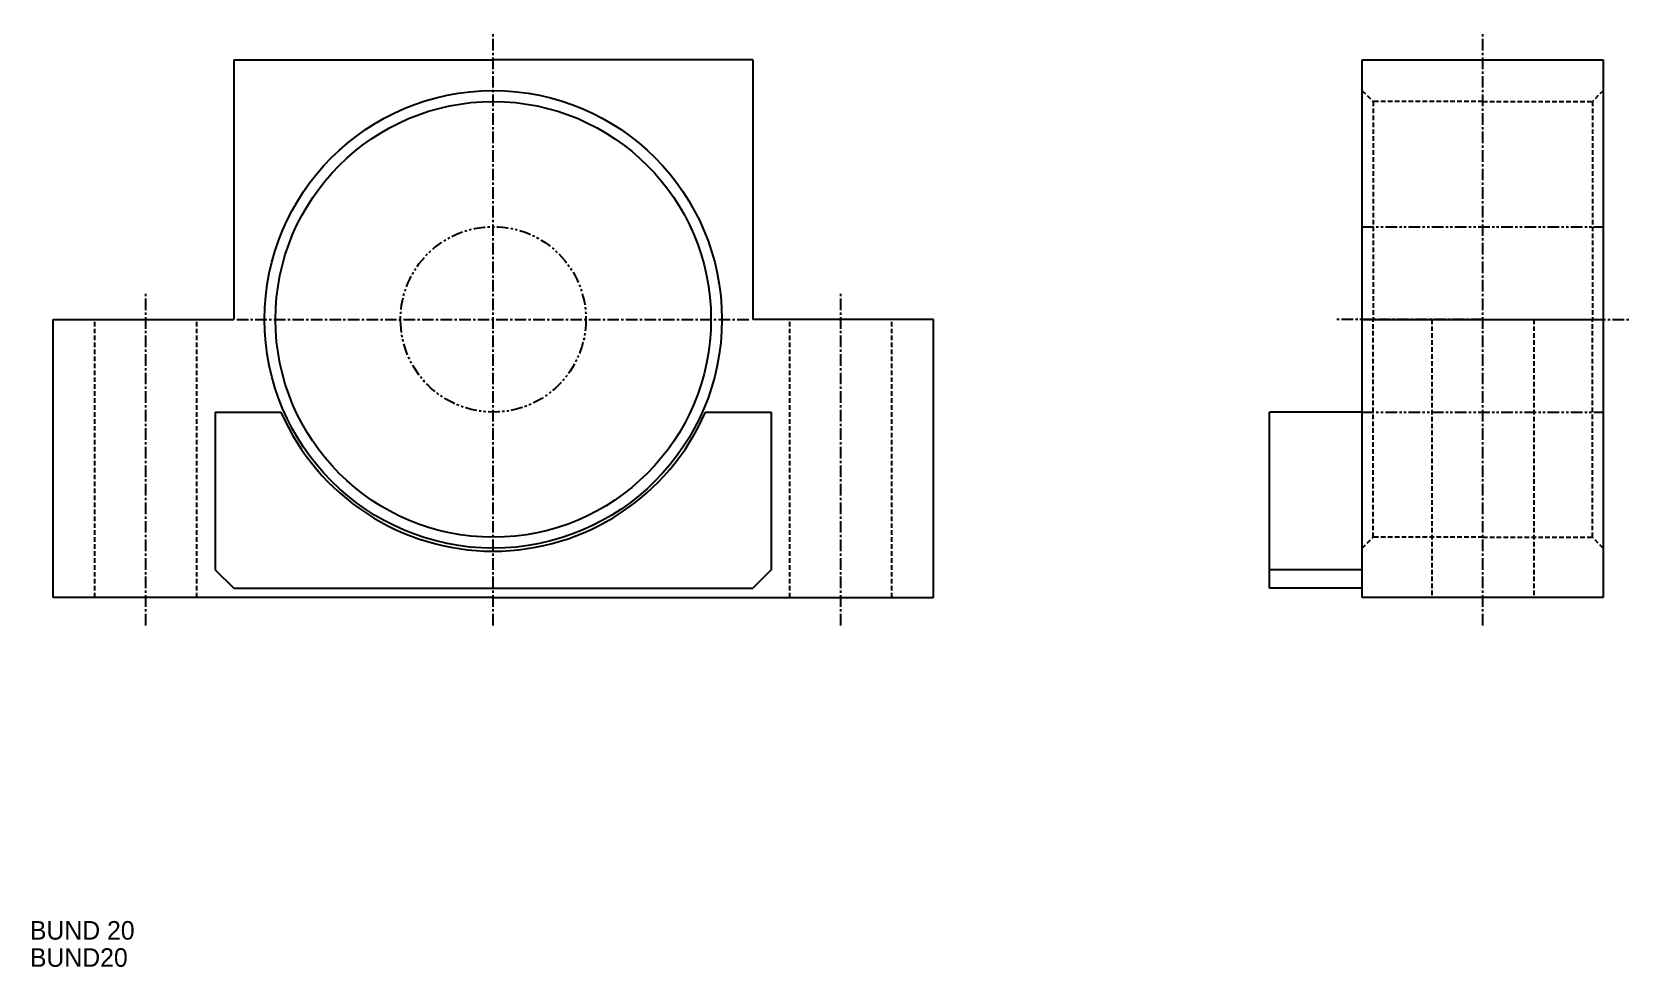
# Model space of a CAD drawing. Extents: x 0 to 173, y -20 to 81.
import ezdxf

# ---------------------------------------------------------------- set-up
doc = ezdxf.new("R2010")
doc.units = 0
for name, pattern in [('CENTER', [2, 1.25, -0.25, 0.25, -0.25]), ('DASHED', [0.75, 0.5, -0.25]), ('PHANTOM', [2.5, 1.25, -0.25, 0.25, -0.25, 0.25, -0.25])]:
    doc.linetypes.add(name, pattern=pattern)
doc.layers.get('0').update_dxf_attribs({"linetype": 'CONTINUOUS'})
doc.layers.add('CENTER', color=1, linetype='CENTER')

msp = doc.modelspace()

# ---------------------------------------------------------------- linework, layer by layer
at = {"color": 7, "linetype": 'CONTINUOUS'}
for p, q in [((22, 78), (22, 50)), ((22, 78), (50, 78)), ((78, 78), (50, 78)), ((78, 78), (78, 50)), ((143.79, 20), (143.79, 78)), ((143.79, 78), (169.79, 78)), ((169.79, 78), (169.79, 20)), ((2.5, 20), (2.5, 50)), ((97.5, 20), (97.5, 50)), ((143.79, 50), (169.79, 50)), ((20, 40), (20, 23)), ((20, 40), (27.09, 40)), ((72.91, 40), (80, 40)), ((80, 40), (80, 23)), ((143.79, 40), (133.79, 40)), ((133.79, 21), (133.79, 40)), ((143.79, 21), (143.79, 40)), ((20, 23), (22, 21)), ((80, 23), (78, 21)), ((143.79, 23), (133.79, 23)), ((22, 21), (78, 21)), ((143.79, 21), (133.79, 21)), ((50, 20), (2.5, 20)), ((50, 20), (97.5, 20)), ((169.79, 20), (143.79, 20))]:
    msp.add_line(p, q, dxfattribs=at)
at = {"color": 3, "linetype": 'DASHED'}
for p, q in [((143.79, 74.67), (144.97, 73.5)), ((169.79, 74.67), (168.62, 73.5)), ((144.97, 73.5), (144.97, 50)), ((156.79, 73.5), (144.97, 73.5)), ((156.79, 73.5), (168.62, 73.5)), ((168.62, 73.5), (168.62, 50)), ((7, 20), (7, 50)), ((18, 20), (18, 50)), ((82, 20), (82, 50)), ((93, 20), (93, 50)), ((144.97, 26.5), (144.97, 50)), ((151.29, 50), (151.29, 20)), ((162.29, 50), (162.29, 20)), ((168.62, 26.5), (168.62, 50)), ((143.79, 25.33), (144.97, 26.5)), ((156.79, 26.5), (144.97, 26.5)), ((156.79, 26.5), (168.62, 26.5)), ((169.79, 25.33), (168.62, 26.5))]:
    msp.add_line(p, q, dxfattribs=at)
at = {"color": 3, "linetype": 'PHANTOM'}
for p, q in [((143.79, 60), (169.79, 60)), ((143.79, 40), (169.79, 40))]:
    msp.add_line(p, q, dxfattribs=at)
at = {"color": 7, "linetype": 'CONTINUOUS'}
for points in [[(2.5, 50), (22, 50)], [(97.5, 50), (78, 50)]]:
    msp.add_lwpolyline(points, dxfattribs=at)
for radius in [24.68, 23.5]:
    msp.add_circle((50, 50), radius, dxfattribs=at)
at = {"color": 3, "linetype": 'PHANTOM'}
msp.add_circle((50, 50), 10, dxfattribs=at)
at = {"color": 7, "linetype": 'CONTINUOUS'}
msp.add_arc((50, 50), 25, 203.5782, 336.4218, dxfattribs=at)
at = {"layer": 'CENTER', "color": 1, "linetype": 'CENTER'}
for p, q in [((50, 17), (50, 81)), ((156.79, 17), (156.79, 81)), ((12.5, 17), (12.5, 53)), ((87.5, 17), (87.5, 53)), ((22.32, 50), (77.67, 50)), ((156.79, 50), (140.79, 50)), ((156.79, 50), (172.79, 50))]:
    msp.add_line(p, q, dxfattribs=at)

# ---------------------------------------------------------------- texts
at = {"color": 7, "linetype": 'CONTINUOUS'}
for s, p in [('BUND 20', (0, -16.9)), ('BUND20', (0, -19.83))]:
    msp.add_text(s, height=2, dxfattribs=at).set_placement(p)

doc.saveas('drawing.dxf')
